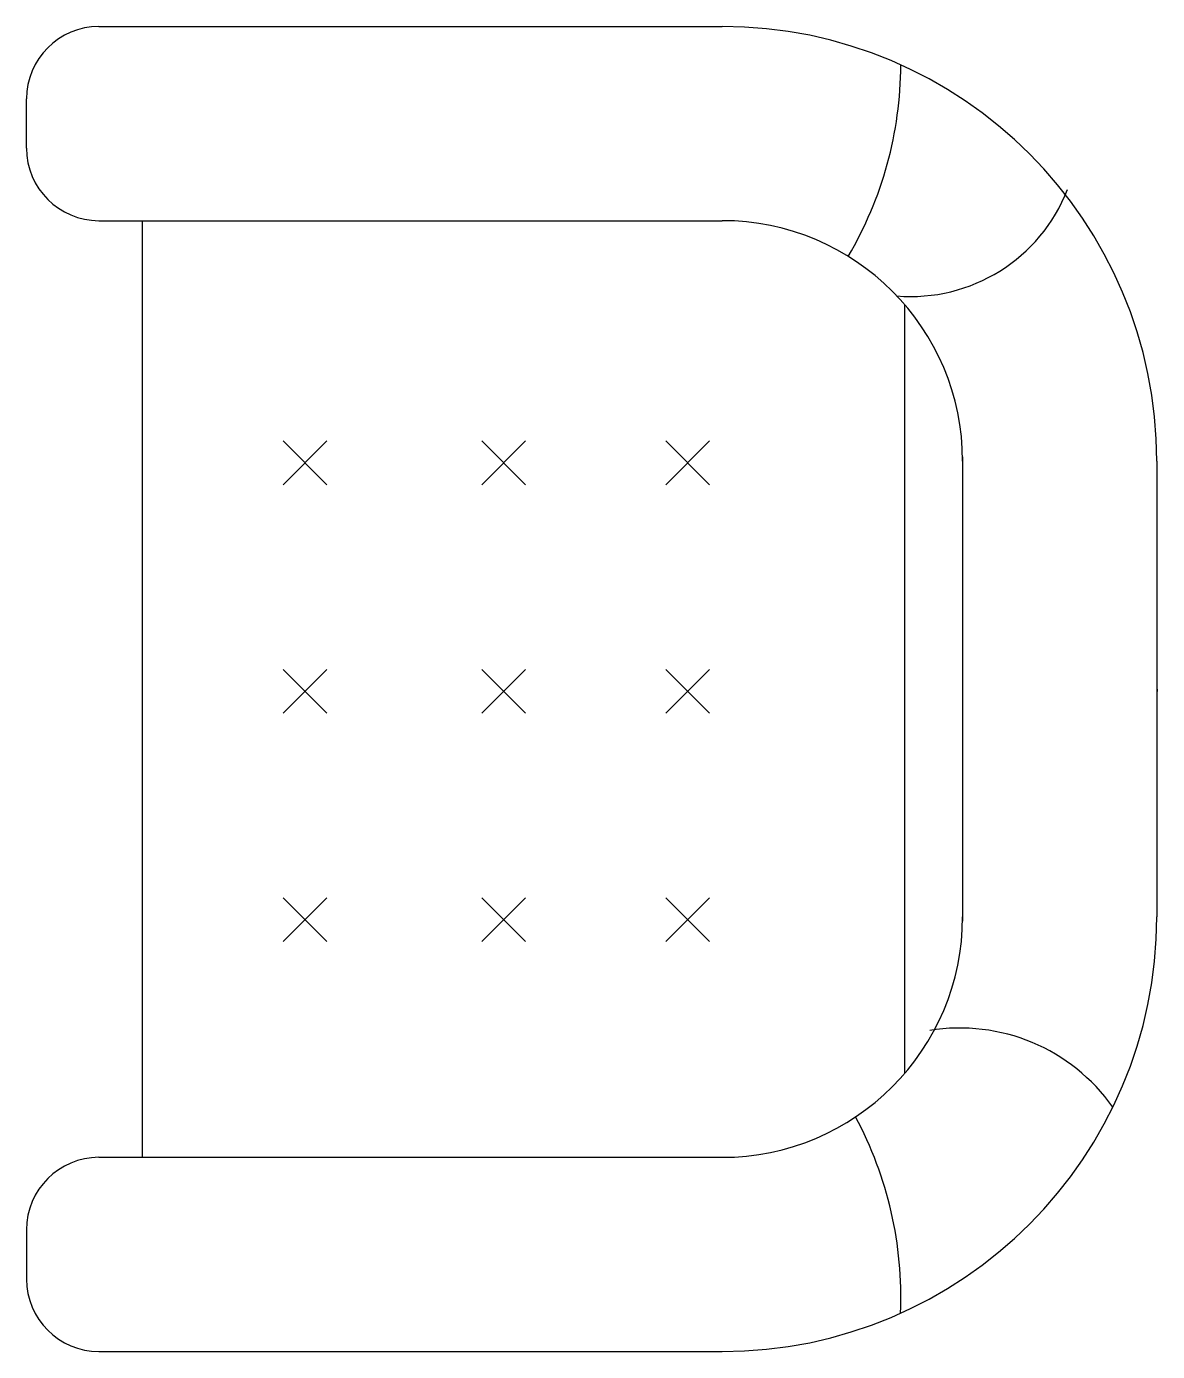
# Model space of a CAD drawing. Extents: x 19320 to 20100, y 6443 to 7357.
import ezdxf

# ---------------------------------------------------------------- set-up
doc = ezdxf.new("R2010")
doc.units = 0
doc.header["$MEASUREMENT"] = 0
doc.layers.get('0').update_dxf_attribs({"linetype": 'CONTINUOUS'})
doc.styles.add('DIM_FONT', font='SIMPLEX', dxfattribs={"width": 0.8})

msp = doc.modelspace()

# ---------------------------------------------------------------- linework, layer by layer
at = {"color": 4, "linetype": 'CONTINUOUS'}
for p, q in [((19370, 7357.17), (19800, 7357.17)), ((19320, 7273.17), (19320, 7307.17)), ((19370, 7223.17), (19800, 7223.17)), ((19400, 6576.83), (19400, 7223.17)), ((19965.97, 7060.32), (19965.97, 6739.68)), ((20100, 7057.17), (20100, 6742.83)), ((19370, 6576.83), (19800, 6576.83)), ((19320, 6526.83), (19320, 6492.83)), ((19370, 6442.83), (19800, 6442.83))]:
    msp.add_line(p, q, dxfattribs=at)
at = {"color": 2, "linetype": 'CONTINUOUS'}
msp.add_line((19925.97, 7165.28), (19925.97, 6634.72), dxfattribs=at)
at = {"color": 5}
for p, q in [((19527.21, 7041), (19497.05, 7071.16)), ((19527.21, 7071.16), (19497.05, 7041)), ((19664.38, 7041), (19634.21, 7071.16)), ((19664.38, 7071.16), (19634.21, 7041)), ((19791.38, 7041), (19761.22, 7071.16)), ((19791.38, 7071.16), (19761.22, 7041)), ((19527.21, 6913.57), (19497.05, 6883.4)), ((19527.21, 6883.4), (19497.05, 6913.57)), ((19664.38, 6883.4), (19634.21, 6913.57)), ((19664.38, 6913.57), (19634.21, 6883.4)), ((19791.38, 6883.4), (19761.22, 6913.57)), ((19791.38, 6913.57), (19761.22, 6883.4)), ((19527.21, 6725.81), (19497.05, 6755.98)), ((19527.21, 6755.98), (19497.05, 6725.81)), ((19664.38, 6725.81), (19634.21, 6755.98)), ((19664.38, 6755.98), (19634.21, 6725.81)), ((19791.38, 6725.81), (19761.22, 6755.98)), ((19791.38, 6755.98), (19761.22, 6725.81))]:
    msp.add_line(p, q, dxfattribs=at)
at = {"color": 4, "linetype": 'CONTINUOUS'}
for centre, radius, start, end in [((19370, 7307.17), 50, 90, 180), ((19800, 7057.17), 300, 0, 90), ((19370, 7273.17), 50, 180, 270), ((19800, 7057.17), 166, 0, 90), ((19800, 6742.83), 166, 270, 0), ((19800, 6742.83), 300, 270, 0), ((19370, 6526.83), 50, 90, 180), ((19370, 6492.83), 50, 180, 270)]:
    msp.add_arc(centre, radius, start, end, dxfattribs=at)
at = {"color": 5}
for centre, radius, start, end in [((19661, 7331.77), 262.4, 329.47953, 359.74706), ((19930.24, 7287.03), 116.2, 265.24204, 338.60342), ((19964.2, 6536.82), 129.23, 35.27543, 99.31408), ((19661, 6480.54), 262.4, 357.53883, 28.25235)]:
    msp.add_arc(centre, radius, start, end, dxfattribs=at)

# ---------------------------------------------------------------- texts
at = {"style": 'DIM_FONT', "width": 0.8, "flags": 9}
for tag, s in [('YSIZE', '780'), ('XSIZE', '914')]:
    msp.add_attdef(tag, (20100, 6900), s, height=0.5, rotation=270, dxfattribs=at)

doc.saveas('drawing.dxf')
